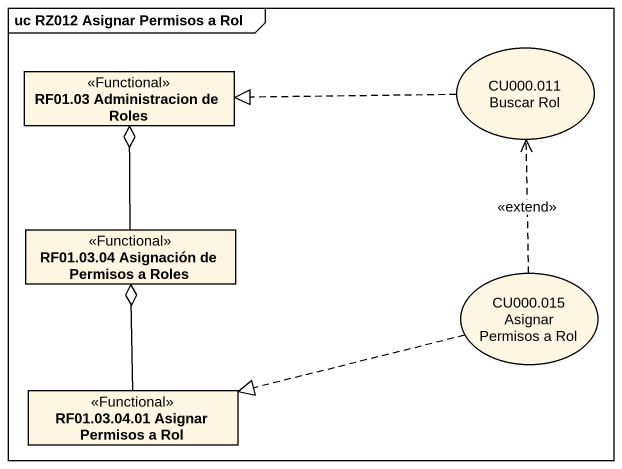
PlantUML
@startuml
mainframe uc RZ012 Asignar Permisos a Rol
allowmixing
hide circle
hide empty members
class "RF01.03 Administracion de Roles" as RF01_03_Administracion_de <<Functional>>
usecase "CU000.011 Buscar Rol" as CU000_011_Buscar_Rol
class "RF01.03.04 Asignación de Permisos a Roles" as RF01_03_04_Asignación_de <<Functional>>
usecase "CU000.015 Asignar Permisos a Rol" as CU000_015_Asignar_Permisos
class "RF01.03.04.01 Asignar Permisos a Rol" as RF01_03_04_01_Asignar <<Functional>>
CU000_011_Buscar_Rol .left.|> RF01_03_Administracion_de
RF01_03_04_Asignación_de -up-o RF01_03_Administracion_de
CU000_015_Asignar_Permisos .up.> CU000_011_Buscar_Rol : <<extend>>
CU000_015_Asignar_Permisos .left.|> RF01_03_04_01_Asignar
RF01_03_04_01_Asignar -up-o RF01_03_04_Asignación_de
@enduml
